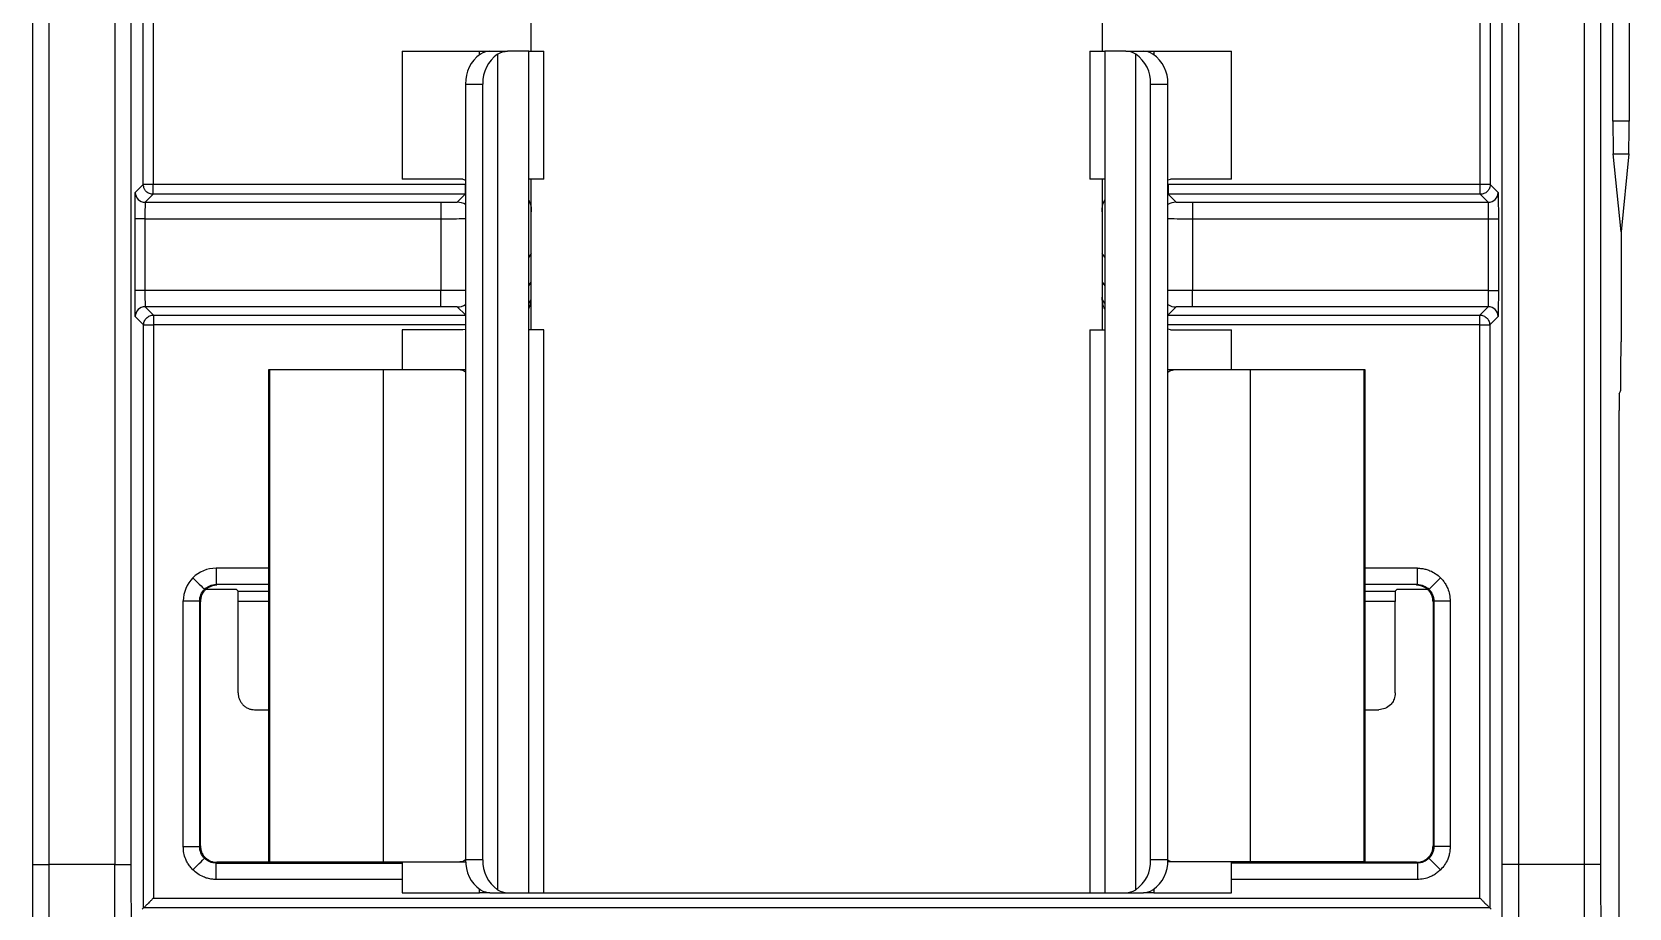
# Model space of a CAD drawing. Header units: inches. Extents: x 897.4 to 914.4, y -8.5 to 2.5.
# Drawn here: x 903.383 to 904.341, y 0.314 to 0.84 of the extents above; entities that cross this region are included whole.
import ezdxf

# ---------------------------------------------------------------- set-up
doc = ezdxf.new("R2010")
doc.units = ezdxf.units.IN
doc.header["$LTSCALE"] = 4
doc.header["$MEASUREMENT"] = 0
doc.layers.get('0').update_dxf_attribs({"linetype": 'CONTINUOUS'})

msp = doc.modelspace()

# ---------------------------------------------------------------- linework, layer by layer
for p, q in [((903.38355, 0.34037), (903.38355, 0.95801)), ((903.39339, 0.34037), (903.39339, 0.95801)), ((903.43278, 0.95801), (903.43278, 0.34037)), ((903.44262, 0.34037), (903.44262, 0.95801)), ((904.26504, 0.34037), (904.26504, 0.95801)), ((904.27489, 0.95801), (904.27489, 0.34037)), ((904.31427, 0.95801), (904.31427, 0.34037)), ((904.32411, 0.95801), (904.32411, 0.34037)), ((904.33154, 0.78653), (904.33154, 0.94463)), ((904.34119, 0.94463), (904.34119, 0.78653)), ((903.68257, 0.82857), (903.68257, 0.85728)), ((904.02509, 0.85728), (904.02509, 0.82857)), ((903.44982, 0.74858), (903.44982, 0.85128)), ((903.45573, 0.85128), (903.45573, 0.74858)), ((904.25194, 0.74858), (904.25194, 0.85128)), ((904.25784, 0.85128), (904.25784, 0.74858)), ((903.60504, 0.82857), (903.60504, 0.7518)), ((903.60504, 0.82857), (903.65158, 0.82857)), ((903.65158, 0.82857), (903.65778, 0.82857)), ((903.65158, 0.82647), (903.65158, 0.82857)), ((903.65778, 0.82857), (903.66832, 0.82857)), ((903.66242, 0.82679), (903.66242, 0.32523)), ((903.68105, 0.82857), (903.66832, 0.82857)), ((903.68105, 0.32345), (903.68105, 0.82857)), ((903.68105, 0.82857), (903.69005, 0.82857)), ((903.69005, 0.7518), (903.69005, 0.82857)), ((904.01761, 0.82857), (904.01761, 0.7518)), ((904.01761, 0.82857), (904.02661, 0.82857)), ((904.02661, 0.82857), (904.02661, 0.32345)), ((904.03934, 0.82857), (904.02661, 0.82857)), ((904.03934, 0.82857), (904.04988, 0.82857)), ((904.04524, 0.32523), (904.04524, 0.82679)), ((904.04988, 0.82857), (904.05609, 0.82857)), ((904.05609, 0.82857), (904.10262, 0.82857)), ((904.05609, 0.82857), (904.05609, 0.82647)), ((904.10262, 0.7518), (904.10262, 0.82857)), ((903.64321, 0.80889), (903.65355, 0.80889)), ((903.64321, 0.80889), (903.64321, 0.34314)), ((903.65355, 0.34314), (903.65355, 0.80889)), ((904.05412, 0.80889), (904.06445, 0.80889)), ((904.05412, 0.34314), (904.05412, 0.80889)), ((904.06445, 0.34314), (904.06445, 0.80889)), ((904.34119, 0.78653), (904.33154, 0.78653)), ((904.33636, 0.72013), (904.3317, 0.76692)), ((904.3317, 0.76692), (904.34103, 0.76692)), ((904.34103, 0.76692), (904.33636, 0.72013)), ((903.44502, 0.74378), (903.44982, 0.74858)), ((903.45573, 0.74858), (903.44982, 0.74858)), ((903.45573, 0.74267), (903.45573, 0.74858)), ((903.64293, 0.74858), (903.45573, 0.74858)), ((903.64155, 0.7518), (903.60504, 0.7518)), ((903.64155, 0.7518), (903.64321, 0.75122)), ((903.64293, 0.74858), (903.64293, 0.74267)), ((903.69005, 0.7518), (903.68105, 0.7518)), ((903.68257, 0.73211), (903.68257, 0.7518)), ((904.02661, 0.7518), (904.01761, 0.7518)), ((904.02509, 0.7518), (904.02509, 0.73211)), ((904.06445, 0.75142), (904.06611, 0.7518)), ((904.06473, 0.74858), (904.06473, 0.74267)), ((904.25194, 0.74858), (904.06473, 0.74858)), ((904.10262, 0.7518), (904.06611, 0.7518)), ((904.25194, 0.74267), (904.25194, 0.74858)), ((904.25784, 0.74858), (904.25194, 0.74858)), ((904.25784, 0.74858), (904.26264, 0.74378)), ((903.45573, 0.74267), (903.45093, 0.73787)), ((903.45093, 0.73787), (903.62838, 0.73787)), ((903.64293, 0.74267), (903.45573, 0.74267)), ((903.62838, 0.73787), (903.62838, 0.72803)), ((903.63822, 0.73796), (903.64293, 0.74267)), ((904.06473, 0.74267), (904.06944, 0.73796)), ((904.25194, 0.74267), (904.06473, 0.74267)), ((904.07929, 0.73787), (904.07929, 0.72803)), ((904.07929, 0.73787), (904.25673, 0.73787)), ((904.25673, 0.73787), (904.25194, 0.74267)), ((903.68257, 0.68093), (903.68257, 0.73211)), ((904.02509, 0.73211), (904.02509, 0.68093)), ((903.44489, 0.68502), (903.44489, 0.72803)), ((903.45079, 0.72803), (903.44489, 0.72803)), ((903.45079, 0.72803), (903.45079, 0.68502)), ((903.45079, 0.72803), (903.62838, 0.72803)), ((903.62838, 0.72803), (903.62838, 0.68502)), ((904.07929, 0.72803), (904.25687, 0.72803)), ((904.07929, 0.72803), (904.07929, 0.68502)), ((904.25687, 0.72803), (904.26278, 0.72803)), ((904.25687, 0.68502), (904.25687, 0.72803)), ((904.26278, 0.72803), (904.26278, 0.68502)), ((904.33636, 0.72013), (904.33636, 0.65405)), ((903.68257, 0.70718), (903.68105, 0.70501)), ((904.02661, 0.70501), (904.02509, 0.70718)), ((903.68105, 0.68785), (903.68257, 0.69002)), ((904.02509, 0.69002), (904.02661, 0.68785)), ((903.45079, 0.68502), (903.44489, 0.68502)), ((903.62838, 0.68502), (903.45079, 0.68502)), ((903.62838, 0.67518), (903.62838, 0.68502)), ((903.68105, 0.6877), (903.68257, 0.68987)), ((903.68257, 0.66125), (903.68257, 0.68093)), ((904.02509, 0.68987), (904.02661, 0.6877)), ((904.02509, 0.68093), (904.02509, 0.66125)), ((904.25687, 0.68502), (904.07929, 0.68502)), ((904.07929, 0.67518), (904.07929, 0.68502)), ((904.25687, 0.68502), (904.26278, 0.68502)), ((903.62838, 0.67518), (903.45093, 0.67518)), ((903.45093, 0.67518), (903.45595, 0.67016)), ((903.64307, 0.67024), (903.63822, 0.67509)), ((903.68235, 0.67927), (903.68105, 0.67741)), ((904.02661, 0.67741), (904.02531, 0.67927)), ((904.06944, 0.67509), (904.0646, 0.67024)), ((904.25673, 0.67518), (904.07929, 0.67518)), ((904.25172, 0.67016), (904.25673, 0.67518)), ((903.45004, 0.66425), (903.44502, 0.66927)), ((903.45004, 0.31435), (903.45004, 0.66425)), ((903.45004, 0.66425), (903.45595, 0.66425)), ((903.45595, 0.67016), (903.45595, 0.66425)), ((903.45595, 0.67016), (903.64321, 0.67016)), ((903.45595, 0.66425), (903.45595, 0.32025)), ((903.64321, 0.66425), (903.45595, 0.66425)), ((903.60504, 0.66125), (903.60504, 0.63723)), ((903.64155, 0.66125), (903.60504, 0.66125)), ((903.64321, 0.66163), (903.64155, 0.66125)), ((903.64321, 0.67024), (903.64307, 0.67024)), ((903.69005, 0.66125), (903.68105, 0.66125)), ((903.69005, 0.32345), (903.69005, 0.66125)), ((904.01761, 0.66125), (904.01761, 0.32345)), ((904.01761, 0.66125), (904.02661, 0.66125)), ((904.0646, 0.67024), (904.06445, 0.67024)), ((904.06445, 0.67016), (904.25172, 0.67016)), ((904.25172, 0.66425), (904.06445, 0.66425)), ((904.06611, 0.66125), (904.06445, 0.66182)), ((904.06611, 0.66125), (904.10262, 0.66125)), ((904.10262, 0.63723), (904.10262, 0.66125)), ((904.25172, 0.66425), (904.25172, 0.67016)), ((904.25172, 0.66425), (904.25762, 0.66425)), ((904.25172, 0.32025), (904.25172, 0.66425)), ((904.26264, 0.66927), (904.25762, 0.66425)), ((904.25762, 0.66425), (904.25762, 0.31435)), ((903.52488, 0.63723), (903.52488, 0.34196)), ((903.52548, 0.63723), (903.52488, 0.63723)), ((903.52548, 0.63723), (903.52548, 0.34196)), ((903.59381, 0.63723), (903.52548, 0.63723)), ((903.59381, 0.63723), (903.59381, 0.34196)), ((903.6397, 0.63723), (903.59381, 0.63723)), ((903.64321, 0.63723), (903.6397, 0.63723)), ((904.06797, 0.63723), (904.06445, 0.63723)), ((904.11385, 0.63723), (904.06797, 0.63723)), ((904.11385, 0.63723), (904.11385, 0.34196)), ((904.18218, 0.63723), (904.11385, 0.63723)), ((904.18218, 0.34196), (904.18218, 0.63723)), ((904.18245, 0.63723), (904.18218, 0.63723)), ((904.18245, 0.63723), (904.18247, 0.63723)), ((904.18245, 0.63723), (904.18245, 0.34196)), ((904.18247, 0.63723), (904.18247, 0.34196)), ((904.18279, 0.63723), (904.18247, 0.63723)), ((904.18279, 0.34196), (904.18279, 0.63723)), ((904.33527, 0.62283), (904.33611, 0.62452)), ((904.33518, 0.2151), (904.33518, 0.61299)), ((903.49348, 0.51825), (903.49348, 0.50841)), ((903.52488, 0.51825), (903.49348, 0.51825)), ((904.21418, 0.51825), (904.18279, 0.51825)), ((904.21418, 0.50841), (904.21418, 0.51825)), ((903.49348, 0.50841), (903.49391, 0.50798)), ((903.52488, 0.50841), (903.49348, 0.50841)), ((903.49391, 0.50798), (903.49348, 0.50798)), ((904.21418, 0.50841), (904.18279, 0.50841)), ((904.21375, 0.50798), (904.21418, 0.50841)), ((904.21418, 0.50798), (904.21375, 0.50798)), ((903.4738, 0.3511), (903.4738, 0.49857)), ((903.4738, 0.49857), (903.48364, 0.49857)), ((903.48364, 0.49857), (903.48364, 0.3511)), ((903.48407, 0.49814), (903.48364, 0.49857)), ((903.50573, 0.50549), (903.48757, 0.50549)), ((903.50573, 0.50549), (903.50672, 0.50449)), ((903.50672, 0.50449), (903.52488, 0.50449)), ((903.50675, 0.44333), (903.50678, 0.49833)), ((903.52488, 0.49833), (903.50678, 0.49833)), ((904.18279, 0.50449), (904.20094, 0.50449)), ((904.20089, 0.49833), (904.18279, 0.49833)), ((904.20089, 0.49859), (904.20089, 0.49833)), ((904.20091, 0.44333), (904.20089, 0.49833)), ((904.20094, 0.50449), (904.20193, 0.50549)), ((904.22009, 0.50549), (904.20193, 0.50549)), ((904.22402, 0.49857), (904.22359, 0.49814)), ((904.22402, 0.49857), (904.22402, 0.3511)), ((904.22402, 0.49857), (904.23386, 0.49857)), ((904.23386, 0.49857), (904.23386, 0.3511)), ((903.48407, 0.35153), (903.48407, 0.49814)), ((904.22359, 0.49814), (904.22359, 0.35153)), ((903.51658, 0.43328), (903.52488, 0.43328)), ((904.18279, 0.43328), (904.19108, 0.43328)), ((903.4738, 0.3511), (903.48364, 0.3511)), ((903.48364, 0.3511), (903.48407, 0.35153)), ((904.22359, 0.35153), (904.22402, 0.3511)), ((904.23386, 0.3511), (904.22402, 0.3511)), ((903.38355, 0.34037), (903.39339, 0.34037)), ((903.43278, 0.34037), (903.39339, 0.34037)), ((903.43278, 0.34037), (903.44262, 0.34037)), ((903.49391, 0.34169), (903.49348, 0.34125)), ((903.49348, 0.33141), (903.49348, 0.34125)), ((903.49348, 0.34125), (903.60504, 0.34125)), ((903.60504, 0.34169), (903.49391, 0.34169)), ((903.52488, 0.34196), (903.52548, 0.34196)), ((903.52548, 0.34196), (903.59381, 0.34196)), ((903.59381, 0.34196), (903.6397, 0.34196)), ((903.60504, 0.34196), (903.60504, 0.32345)), ((903.6397, 0.34196), (903.64324, 0.34196)), ((903.65355, 0.34314), (903.64321, 0.34314)), ((904.06445, 0.34314), (904.05412, 0.34314)), ((904.06797, 0.34196), (904.06443, 0.34196)), ((904.11385, 0.34196), (904.06797, 0.34196)), ((904.10262, 0.32345), (904.10262, 0.34196)), ((904.21375, 0.34169), (904.10262, 0.34169)), ((904.21418, 0.34125), (904.10262, 0.34125)), ((904.18218, 0.34196), (904.11385, 0.34196)), ((904.18218, 0.34196), (904.18245, 0.34196)), ((904.18247, 0.34196), (904.18245, 0.34196)), ((904.18247, 0.34196), (904.18279, 0.34196)), ((904.21418, 0.34125), (904.21375, 0.34169)), ((904.21418, 0.34125), (904.21418, 0.33141)), ((904.27489, 0.34037), (904.26504, 0.34037)), ((904.31427, 0.34037), (904.27489, 0.34037)), ((904.32411, 0.34037), (904.31427, 0.34037)), ((903.60504, 0.33141), (903.49348, 0.33141)), ((904.21418, 0.33141), (904.10262, 0.33141)), ((903.45595, 0.32025), (904.25172, 0.32025)), ((903.60504, 0.32345), (903.65158, 0.32345)), ((903.65158, 0.32345), (903.65158, 0.32555)), ((903.65778, 0.32345), (903.65158, 0.32345)), ((903.65778, 0.32345), (903.66832, 0.32345)), ((903.66832, 0.32345), (903.68105, 0.32345)), ((903.68105, 0.32345), (903.69005, 0.32345)), ((903.69005, 0.32345), (904.01761, 0.32345)), ((904.01761, 0.32345), (904.02661, 0.32345)), ((904.02661, 0.32345), (904.03934, 0.32345)), ((904.03934, 0.32345), (904.04988, 0.32345)), ((904.05609, 0.32345), (904.04988, 0.32345)), ((904.05609, 0.32555), (904.05609, 0.32345)), ((904.05609, 0.32345), (904.10262, 0.32345)), ((903.44922, 0.31353), (903.45004, 0.31435)), ((904.25762, 0.31435), (903.45004, 0.31435)), ((904.25762, 0.31435), (904.25844, 0.31353))]:
    msp.add_line(p, q)
at = {"flags": 128}
for points in [[(903.47956, 0.51248), (903.48091, 0.51114), (903.48221, 0.50984), (903.4834, 0.50864), (903.48445, 0.50759), (903.48532, 0.50673), (903.48597, 0.50608), (903.48637, 0.50567), (903.48652, 0.50553)], [(904.22114, 0.50553), (904.22129, 0.50567), (904.22169, 0.50608), (904.22234, 0.50673), (904.22321, 0.50759), (904.22426, 0.50864), (904.22546, 0.50984), (904.22675, 0.51114), (904.2281, 0.51248)], [(903.47956, 0.33718), (903.48091, 0.33853), (903.48221, 0.33982), (903.4834, 0.34102), (903.48445, 0.34207), (903.48532, 0.34293), (903.48597, 0.34358), (903.48637, 0.34399), (903.48652, 0.34414)], [(904.2281, 0.33718), (904.22675, 0.33853), (904.22546, 0.33982), (904.22426, 0.34102), (904.22321, 0.34207), (904.22234, 0.34293), (904.22169, 0.34358), (904.22129, 0.34399), (904.22114, 0.34414)]]:
    msp.add_lwpolyline(points, dxfattribs=at)
for centre, radius, start, end in [((903.66381, 0.80983), 0.02062, 124.64085, 182.61416), ((903.67414, 0.80983), 0.02062, 124.64113, 182.61408), ((904.03352, 0.80983), 0.02062, 357.38578, 55.35911), ((904.04386, 0.80983), 0.02062, 357.38581, 55.35908), ((903.45093, 0.74378), 0.00591, 180.00537, 269.99463), ((903.63822, 0.72811), 0.00984, 59.52676, 89.99321), ((904.06945, 0.72811), 0.00984, 90.00704, 120.47304), ((904.25673, 0.74378), 0.00591, 270.00514, 359.99512), ((903.45093, 0.66927), 0.00591, 90.00394, 179.99464), ((903.63822, 0.68493), 0.00984, 270.00198, 300.47492), ((904.06944, 0.68493), 0.00984, 239.52528, 269.99777), ((904.25673, 0.66927), 0.00591, 0.00487, 89.99629), ((903.66381, 0.3422), 0.02062, 177.38539, 235.35959), ((903.67414, 0.3422), 0.02062, 177.38548, 235.35931), ((904.03352, 0.3422), 0.02062, 304.64044, 2.61467), ((904.04386, 0.3422), 0.02062, 304.64048, 2.61463)]:
    msp.add_arc(centre, radius, start, end)
for centre, major_axis, start_param, end_param in [((904.33171, 0.78653), (0, 0.01969), 1.570796, 3.054323), ((904.34101, 0.78653), (0, 0.01969), 3.228862, 4.712389), ((904.33611, 0.65405), (0, 0.02953), 3.159046, 4.712389), ((904.33527, 0.61299), (0, 0.00984), 0.017453, 1.570796), ((903.50672, 0.49859), (0, 0.00591), 4.668756, 6.274459)]:
    msp.add_ellipse(centre, major_axis=major_axis, ratio=0.008727, start_param=start_param, end_param=end_param)
for points in [[(903.65778, 0.82857), (903.65606, 0.82857), (903.65409, 0.82798), (903.65209, 0.82679)], [(903.66242, 0.82679), (903.66442, 0.82797), (903.66644, 0.82857), (903.66832, 0.82857)], [(904.04524, 0.82679), (904.04324, 0.82797), (904.04122, 0.82857), (904.03934, 0.82857)], [(904.05558, 0.82679), (904.05357, 0.82798), (904.0516, 0.82857), (904.04988, 0.82857)], [(903.49348, 0.51825), (903.4883, 0.51825), (903.48323, 0.51615), (903.47956, 0.51248)], [(903.47956, 0.51248), (903.4759, 0.50882), (903.4738, 0.50375), (903.4738, 0.49857)], [(903.48652, 0.50553), (903.48836, 0.50736), (903.49089, 0.50841), (903.49348, 0.50841)], [(904.21418, 0.50841), (904.21677, 0.50841), (904.21931, 0.50736), (904.22114, 0.50553)], [(903.48364, 0.49857), (903.48364, 0.50116), (903.48469, 0.50369), (903.48652, 0.50553)], [(904.22114, 0.50553), (904.22297, 0.50369), (904.22402, 0.50116), (904.22402, 0.49857)], [(903.48652, 0.34414), (903.48469, 0.34597), (903.48364, 0.3485), (903.48364, 0.3511)], [(904.22402, 0.3511), (904.22402, 0.3485), (904.22297, 0.34597), (904.22114, 0.34414)], [(903.49348, 0.34125), (903.49089, 0.34125), (903.48836, 0.3423), (903.48652, 0.34414)], [(904.22114, 0.34414), (904.21931, 0.3423), (904.21677, 0.34125), (904.21418, 0.34125)], [(903.65209, 0.32523), (903.65409, 0.32405), (903.65606, 0.32345), (903.65778, 0.32345)], [(903.66242, 0.32523), (903.66442, 0.32405), (903.66644, 0.32345), (903.66832, 0.32345)], [(904.03934, 0.32345), (904.04122, 0.32345), (904.04324, 0.32405), (904.04524, 0.32523)], [(904.04988, 0.32345), (904.0516, 0.32345), (904.05357, 0.32405), (904.05558, 0.32523)]]:
    msp.add_open_spline(points, degree=3)
for points, knots in [([(903.45573, 0.74267), (903.45562, 0.74267), (903.45545, 0.74267), (903.45509, 0.7427), (903.45445, 0.74279), (903.45313, 0.74317), (903.45162, 0.74417), (903.45017, 0.74608), (903.44995, 0.74763), (903.44982, 0.74858)], [0, 0, 0, 0, 0.032671, 0.057605, 0.117135, 0.241141, 0.500843, 0.6945, 1, 1, 1, 1]), ([(904.25784, 0.74858), (904.2578, 0.74806), (904.25773, 0.74711), (904.25724, 0.7459), (904.25669, 0.74503), (904.25577, 0.74398), (904.25453, 0.74316), (904.25321, 0.74279), (904.25258, 0.7427), (904.25222, 0.74267), (904.25204, 0.74267), (904.25194, 0.74267)], [0, 0, 0, 0, 0.167515, 0.306819, 0.417844, 0.500535, 0.759523, 0.883187, 0.942553, 0.965773, 1, 1, 1, 1]), ([(903.44489, 0.72803), (903.44489, 0.72868), (903.44489, 0.72999), (903.44489, 0.73193), (903.4449, 0.7352), (903.44492, 0.73851), (903.44495, 0.74123), (903.44497, 0.74268), (903.445, 0.7436), (903.44501, 0.74372), (903.44502, 0.74378)], [0, 0, 0, 0, 0.0797399, 0.1595151, 0.2405663, 0.49938, 0.6279733, 0.7595647, 0.8790578, 1, 1, 1, 1]), ([(903.45093, 0.73787), (903.45091, 0.73785), (903.45088, 0.73678), (903.45084, 0.73314), (903.45081, 0.73059), (903.45079, 0.72803)], [0, 0, 0, 0, 0.5, 0.5, 1, 1, 1, 1]), ([(903.62838, 0.73787), (903.62903, 0.73787), (903.63031, 0.73787), (903.63215, 0.73788), (903.63384, 0.73789), (903.63535, 0.7379), (903.63663, 0.73791), (903.63753, 0.73793), (903.63811, 0.73794), (903.63818, 0.73795), (903.63822, 0.73796)], [0, 0, 0, 0, 0.1269704, 0.2493532, 0.372143, 0.5002867, 0.6286471, 0.7600002, 0.8792768, 1, 1, 1, 1]), ([(903.68105, 0.73907), (903.68137, 0.73844), (903.68245, 0.73629), (903.68252, 0.73385), (903.68257, 0.73211)], [0, 0, 0, 0, 0.291703, 1, 1, 1, 1]), ([(904.02509, 0.73211), (904.02515, 0.73439), (904.02522, 0.73697), (904.02647, 0.73912), (904.02661, 0.73937)], [0, 0, 0, 0, 0.885345, 1, 1, 1, 1]), ([(904.06944, 0.73796), (904.06948, 0.73795), (904.06956, 0.73794), (904.07013, 0.73793), (904.07106, 0.73791), (904.07231, 0.7379), (904.07386, 0.73789), (904.0756, 0.73788), (904.07744, 0.73787), (904.07867, 0.73787), (904.07929, 0.73787)], [0, 0, 0, 0, 0.1269752, 0.2493619, 0.3721542, 0.5002988, 0.6286582, 0.7600085, 0.8792813, 1, 1, 1, 1]), ([(904.25687, 0.72803), (904.25685, 0.73059), (904.25683, 0.73314), (904.25678, 0.73678), (904.25676, 0.73785), (904.25673, 0.73787)], [0, 0, 0, 0, 0.5, 0.5, 1, 1, 1, 1]), ([(904.26264, 0.74378), (904.26265, 0.74375), (904.26266, 0.74369), (904.26267, 0.74329), (904.2627, 0.74222), (904.26273, 0.74002), (904.26275, 0.73671), (904.26277, 0.73393), (904.26277, 0.73099), (904.26278, 0.72902), (904.26278, 0.72803)], [0, 0, 0, 0, 0.079743, 0.159521, 0.240575, 0.499392, 0.627985, 0.759573, 0.879062, 1, 1, 1, 1]), ([(903.62838, 0.72803), (903.6309, 0.72804), (903.63595, 0.72805), (903.64122, 0.72807), (903.6429, 0.72808), (903.64321, 0.72808)], [0, 0, 0, 0, 0.448881, 0.897762, 1, 1, 1, 1]), ([(904.06445, 0.72808), (904.06476, 0.72808), (904.06644, 0.72807), (904.07172, 0.72805), (904.07676, 0.72804), (904.07929, 0.72803)], [0, 0, 0, 0, 0.1022375, 0.5511187, 1, 1, 1, 1]), ([(903.44502, 0.66927), (903.44502, 0.6693), (903.44501, 0.66936), (903.44499, 0.66976), (903.44496, 0.67083), (903.44493, 0.67303), (903.44491, 0.67634), (903.4449, 0.67912), (903.44489, 0.68206), (903.44489, 0.68403), (903.44489, 0.68502)], [0, 0, 0, 0, 0.079743, 0.159521, 0.240575, 0.499392, 0.627985, 0.759573, 0.879062, 1, 1, 1, 1]), ([(903.45079, 0.68502), (903.45081, 0.68245), (903.45084, 0.67991), (903.45088, 0.67627), (903.45091, 0.6752), (903.45093, 0.67518)], [0, 0, 0, 0, 0.5, 0.5, 1, 1, 1, 1]), ([(903.64321, 0.68497), (903.6429, 0.68497), (903.64122, 0.68498), (903.63595, 0.685), (903.6309, 0.68501), (903.62838, 0.68502)], [0, 0, 0, 0, 0.1022377, 0.5511187, 1, 1, 1, 1]), ([(903.68105, 0.67398), (903.68137, 0.6746), (903.68245, 0.67676), (903.68252, 0.6792), (903.68257, 0.68093)], [0, 0, 0, 0, 0.291697, 1, 1, 1, 1]), ([(904.02661, 0.67398), (904.0263, 0.6746), (904.02521, 0.67676), (904.02514, 0.6792), (904.02509, 0.68093)], [0, 0, 0, 0, 0.291698, 1, 1, 1, 1]), ([(904.07929, 0.68502), (904.07676, 0.68501), (904.07172, 0.685), (904.06644, 0.68498), (904.06476, 0.68497), (904.06445, 0.68497)], [0, 0, 0, 0, 0.448881, 0.897762, 1, 1, 1, 1]), ([(904.25673, 0.67518), (904.25676, 0.6752), (904.25678, 0.67627), (904.25683, 0.67991), (904.25685, 0.68245), (904.25687, 0.68502)], [0, 0, 0, 0, 0.5, 0.5, 1, 1, 1, 1]), ([(904.26278, 0.68502), (904.26278, 0.68436), (904.26278, 0.68306), (904.26277, 0.68112), (904.26276, 0.67785), (904.26274, 0.67454), (904.26272, 0.67181), (904.26269, 0.67037), (904.26267, 0.66945), (904.26265, 0.66933), (904.26264, 0.66927)], [0, 0, 0, 0, 0.07974, 0.159515, 0.240566, 0.49938, 0.627973, 0.759565, 0.879058, 1, 1, 1, 1]), ([(903.63822, 0.67509), (903.63818, 0.6751), (903.63811, 0.67511), (903.63753, 0.67512), (903.6366, 0.67514), (903.63535, 0.67515), (903.6338, 0.67516), (903.63206, 0.67517), (903.63023, 0.67517), (903.629, 0.67517), (903.62838, 0.67518)], [0, 0, 0, 0, 0.126975, 0.249362, 0.372154, 0.500299, 0.628658, 0.760008, 0.879281, 1, 1, 1, 1]), ([(904.07929, 0.67518), (904.07863, 0.67517), (904.07736, 0.67517), (904.07551, 0.67517), (904.07382, 0.67516), (904.07231, 0.67515), (904.07103, 0.67514), (904.07013, 0.67512), (904.06956, 0.67511), (904.06948, 0.6751), (904.06944, 0.67509)], [0, 0, 0, 0, 0.1269704, 0.2493532, 0.372143, 0.5002867, 0.6286471, 0.7600002, 0.8792768, 1, 1, 1, 1]), ([(903.45004, 0.66425), (903.45008, 0.66477), (903.45015, 0.66572), (903.45064, 0.66693), (903.45119, 0.6678), (903.45212, 0.66885), (903.45336, 0.66966), (903.45467, 0.67004), (903.4553, 0.67013), (903.45566, 0.67015), (903.45584, 0.67016), (903.45595, 0.67016)], [0, 0, 0, 0, 0.167515, 0.306819, 0.417844, 0.500535, 0.759523, 0.883187, 0.942553, 0.965773, 1, 1, 1, 1]), ([(904.25172, 0.67016), (904.25182, 0.67016), (904.25199, 0.67015), (904.25235, 0.67013), (904.25299, 0.67004), (904.25431, 0.66966), (904.25583, 0.66866), (904.25727, 0.66675), (904.25749, 0.6652), (904.25762, 0.66425)], [0, 0, 0, 0, 0.032671, 0.057605, 0.117135, 0.241141, 0.500843, 0.6945, 1, 1, 1, 1]), ([(903.64321, 0.63585), (903.64281, 0.63619), (903.64169, 0.63715), (903.64048, 0.6372), (903.6397, 0.63723)], [0, 0, 0, 0, 0.350265, 1, 1, 1, 1]), ([(904.06445, 0.63585), (904.06485, 0.63619), (904.06597, 0.63715), (904.06718, 0.6372), (904.06797, 0.63723)], [0, 0, 0, 0, 0.350265, 1, 1, 1, 1]), ([(904.21418, 0.51825), (904.21504, 0.51822), (904.21675, 0.51815), (904.21928, 0.51763), (904.22213, 0.51667), (904.22521, 0.51507), (904.22713, 0.51335), (904.2281, 0.51248)], [0, 0, 0, 0, 0.166559, 0.332336, 0.500198, 0.749371, 1, 1, 1, 1]), ([(903.49348, 0.50797), (903.49286, 0.50791), (903.49162, 0.50778), (903.48984, 0.50716), (903.48821, 0.50623), (903.48678, 0.505), (903.4856, 0.50352), (903.48473, 0.50184), (903.48418, 0.50002), (903.48411, 0.49876), (903.48407, 0.49814)], [0, 0, 0, 0, 0.124371, 0.248921, 0.37365, 0.498558, 0.623647, 0.748916, 0.874367, 1, 1, 1, 1]), ([(904.22359, 0.49814), (904.22356, 0.49876), (904.22349, 0.50002), (904.22293, 0.50184), (904.22206, 0.50352), (904.22089, 0.505), (904.21946, 0.50623), (904.21782, 0.50716), (904.21604, 0.50778), (904.2148, 0.50791), (904.21418, 0.50797)], [0, 0, 0, 0, 0.1256329, 0.2510838, 0.3763533, 0.501442, 0.6263505, 0.7510793, 0.8756289, 1, 1, 1, 1]), ([(904.2281, 0.51248), (904.22868, 0.51186), (904.22985, 0.5106), (904.23127, 0.50844), (904.2326, 0.50575), (904.23365, 0.50244), (904.23379, 0.49986), (904.23386, 0.49857)], [0, 0, 0, 0, 0.166554, 0.332327, 0.500188, 0.749363, 1, 1, 1, 1]), ([(904.20094, 0.50449), (904.20093, 0.50445), (904.20092, 0.50438), (904.20091, 0.50375), (904.2009, 0.50264), (904.20089, 0.50091), (904.20089, 0.49936), (904.20089, 0.49859)], [0, 0, 0, 0, 0.168201, 0.331158, 0.500761, 0.749588, 1, 1, 1, 1]), ([(903.50675, 0.44333), (903.50679, 0.44266), (903.50685, 0.44135), (903.50741, 0.43946), (903.50833, 0.43772), (903.50958, 0.43618), (903.51113, 0.43487), (903.51288, 0.43395), (903.51472, 0.43337), (903.51596, 0.43331), (903.51658, 0.43328)], [0, 0, 0, 0, 0.1285466, 0.2521451, 0.3757014, 0.5041257, 0.6321901, 0.7626643, 0.8806991, 1, 1, 1, 1]), ([(904.20091, 0.44333), (904.20087, 0.44269), (904.20081, 0.44145), (904.20031, 0.43976), (904.19965, 0.43833), (904.19888, 0.43716), (904.19745, 0.43552), (904.19492, 0.43372), (904.19234, 0.43342), (904.19108, 0.43328)], [0, 0, 0, 0, 0.124614, 0.237435, 0.338467, 0.427718, 0.505205, 0.759277, 1, 1, 1, 1]), ([(903.47956, 0.33718), (903.47898, 0.33781), (903.47781, 0.33906), (903.47639, 0.34122), (903.47506, 0.34392), (903.47401, 0.34723), (903.47387, 0.3498), (903.4738, 0.3511)], [0, 0, 0, 0, 0.166554, 0.332327, 0.500188, 0.749363, 1, 1, 1, 1]), ([(903.48407, 0.35153), (903.48411, 0.35088), (903.48418, 0.34959), (903.48477, 0.34774), (903.48568, 0.34602), (903.48691, 0.34452), (903.48841, 0.34329), (903.49012, 0.34238), (903.49198, 0.34179), (903.49327, 0.34172), (903.49391, 0.34169)], [0, 0, 0, 0, 0.125002, 0.250002, 0.375001, 0.5, 0.624999, 0.749998, 0.874998, 1, 1, 1, 1]), ([(904.21375, 0.34169), (904.21439, 0.34172), (904.21568, 0.34179), (904.21754, 0.34238), (904.21925, 0.34329), (904.22075, 0.34452), (904.22199, 0.34602), (904.2229, 0.34774), (904.22348, 0.34959), (904.22355, 0.35088), (904.22359, 0.35153)], [0, 0, 0, 0, 0.125002, 0.250002, 0.375001, 0.5, 0.624999, 0.749998, 0.874998, 1, 1, 1, 1]), ([(904.23386, 0.3511), (904.23383, 0.35024), (904.23377, 0.34853), (904.23325, 0.34599), (904.23228, 0.34315), (904.23069, 0.34006), (904.22896, 0.33814), (904.2281, 0.33718)], [0, 0, 0, 0, 0.166559, 0.332336, 0.500198, 0.749371, 1, 1, 1, 1]), ([(903.38302, 0.27196), (903.38303, 0.27219), (903.38306, 0.27264), (903.3831, 0.27372), (903.38314, 0.27512), (903.38318, 0.27685), (903.38324, 0.28002), (903.38332, 0.2855), (903.3834, 0.29438), (903.38347, 0.30484), (903.38351, 0.31511), (903.38353, 0.32438), (903.38355, 0.33232), (903.38355, 0.33768), (903.38355, 0.34037)], [0, 0, 0, 0, 0.0485418, 0.0967402, 0.1448345, 0.1930651, 0.2416707, 0.370757, 0.5000478, 0.6291324, 0.7584216, 0.8390891, 0.9192435, 1, 1, 1, 1]), ([(903.39286, 0.26219), (903.39293, 0.26332), (903.393, 0.26619), (903.39313, 0.27502), (903.39319, 0.28099), (903.39329, 0.29524), (903.39333, 0.30352), (903.39338, 0.32133), (903.39339, 0.33085), (903.39339, 0.34037)], [0, 0, 0, 0, 0.25, 0.25, 0.5, 0.5, 0.75, 0.75, 1, 1, 1, 1]), ([(903.43331, 0.26219), (903.43329, 0.26246), (903.43326, 0.263), (903.43322, 0.26431), (903.43318, 0.26596), (903.43314, 0.26797), (903.43311, 0.27028), (903.43307, 0.27288), (903.43304, 0.27574), (903.43301, 0.27883), (903.43298, 0.28213), (903.43296, 0.2856), (903.43293, 0.28923), (903.43291, 0.29298), (903.43289, 0.29684), (903.43287, 0.30077), (903.43285, 0.30477), (903.43283, 0.3088), (903.43282, 0.31284), (903.43281, 0.31689), (903.4328, 0.32092), (903.43279, 0.32492), (903.43278, 0.32888), (903.43278, 0.33277), (903.43278, 0.3366), (903.43278, 0.33912), (903.43278, 0.34037)], [0, 0, 0, 0, 0.0505536, 0.1003345, 0.1493427, 0.1975782, 0.245041, 0.291731, 0.3376482, 0.3827927, 0.4271644, 0.4707633, 0.5135894, 0.5556427, 0.5969232, 0.6374309, 0.6771657, 0.7161276, 0.7543167, 0.791733, 0.8283763, 0.8642468, 0.8993445, 0.9336692, 0.967221, 1, 1, 1, 1]), ([(903.44315, 0.27196), (903.44308, 0.27296), (903.443, 0.27546), (903.44288, 0.28319), (903.44282, 0.28841), (903.44272, 0.30088), (903.44268, 0.30812), (903.44263, 0.32371), (903.44262, 0.33204), (903.44262, 0.34037)], [0, 0, 0, 0, 0.25, 0.25, 0.5, 0.5, 0.75, 0.75, 1, 1, 1, 1]), ([(903.49348, 0.33141), (903.49262, 0.33144), (903.49091, 0.33151), (903.48838, 0.33203), (903.48554, 0.333), (903.48245, 0.33459), (903.48053, 0.33631), (903.47956, 0.33718)], [0, 0, 0, 0, 0.166559, 0.332336, 0.500198, 0.749371, 1, 1, 1, 1]), ([(903.64313, 0.34328), (903.64276, 0.34296), (903.64166, 0.34203), (903.64048, 0.34199), (903.6397, 0.34196)], [0, 0, 0, 0, 0.334656, 1, 1, 1, 1]), ([(904.06797, 0.34196), (904.06675, 0.34198), (904.06552, 0.342), (904.06445, 0.34308), (904.06445, 0.34308)], [0, 0, 0, 0, 0.99416, 1, 1, 1, 1]), ([(904.2281, 0.33718), (904.22747, 0.33659), (904.22621, 0.33543), (904.22405, 0.33401), (904.22136, 0.33268), (904.21805, 0.33162), (904.21547, 0.33148), (904.21418, 0.33141)], [0, 0, 0, 0, 0.166554, 0.332327, 0.500188, 0.749363, 1, 1, 1, 1]), ([(904.26452, 0.27196), (904.26453, 0.27219), (904.26456, 0.27264), (904.2646, 0.27372), (904.26464, 0.27512), (904.26468, 0.27685), (904.26474, 0.28002), (904.26481, 0.2855), (904.2649, 0.29438), (904.26496, 0.30484), (904.26501, 0.31511), (904.26503, 0.32438), (904.26504, 0.33232), (904.26504, 0.33768), (904.26504, 0.34037)], [0, 0, 0, 0, 0.048542, 0.09674, 0.144834, 0.193065, 0.241671, 0.370757, 0.500048, 0.629132, 0.758422, 0.839089, 0.919244, 1, 1, 1, 1]), ([(904.27489, 0.34037), (904.27489, 0.33849), (904.27489, 0.33465), (904.27488, 0.32883), (904.27487, 0.32288), (904.27485, 0.31684), (904.27484, 0.31077), (904.27481, 0.30471), (904.27479, 0.29874), (904.27475, 0.29292), (904.27472, 0.28733), (904.27468, 0.28206), (904.27464, 0.27718), (904.27459, 0.2728), (904.27454, 0.269), (904.27448, 0.26589), (904.27442, 0.26348), (904.27438, 0.26262), (904.27436, 0.26219)], [0, 0, 0, 0, 0.049462, 0.100663, 0.153603, 0.208281, 0.264698, 0.322853, 0.382746, 0.444378, 0.507748, 0.572856, 0.639702, 0.708287, 0.778608, 0.850668, 0.924465, 1, 1, 1, 1]), ([(904.31427, 0.34037), (904.31427, 0.33085), (904.31428, 0.32133), (904.31434, 0.30352), (904.31437, 0.29524), (904.31447, 0.28099), (904.31453, 0.27502), (904.31466, 0.26619), (904.31473, 0.26332), (904.3148, 0.26219)], [0, 0, 0, 0, 0.25, 0.25, 0.5, 0.5, 0.75, 0.75, 1, 1, 1, 1]), ([(904.32411, 0.34037), (904.32411, 0.33876), (904.32411, 0.33553), (904.32412, 0.33073), (904.32413, 0.32599), (904.32414, 0.3213), (904.32416, 0.31415), (904.3242, 0.30484), (904.32426, 0.29439), (904.32435, 0.2855), (904.32443, 0.27945), (904.32451, 0.27558), (904.32457, 0.27319), (904.32462, 0.27237), (904.32464, 0.27196)], [0, 0, 0, 0, 0.04854, 0.0967367, 0.1448293, 0.1930585, 0.2416627, 0.3707464, 0.5000363, 0.6291218, 0.7584136, 0.8390835, 0.9192405, 1, 1, 1, 1]), ([(903.45595, 0.32025), (903.45547, 0.31978), (903.45459, 0.31891), (903.45342, 0.31775), (903.4525, 0.31682), (903.45147, 0.31576), (903.45035, 0.31467), (903.45014, 0.31445), (903.45004, 0.31435)], [0, 0, 0, 0, 0.178909, 0.331072, 0.456612, 0.555768, 0.796536, 1, 1, 1, 1]), ([(904.25172, 0.32025), (904.25219, 0.31978), (904.25306, 0.3189), (904.25422, 0.31772), (904.25514, 0.31681), (904.25621, 0.31577), (904.2573, 0.31466), (904.25752, 0.31444), (904.25762, 0.31435)], [0, 0, 0, 0, 0.178909, 0.331072, 0.456612, 0.555768, 0.796536, 1, 1, 1, 1])]:
    msp.add_open_spline(points, degree=3, knots=knots)

doc.saveas('drawing.dxf')
